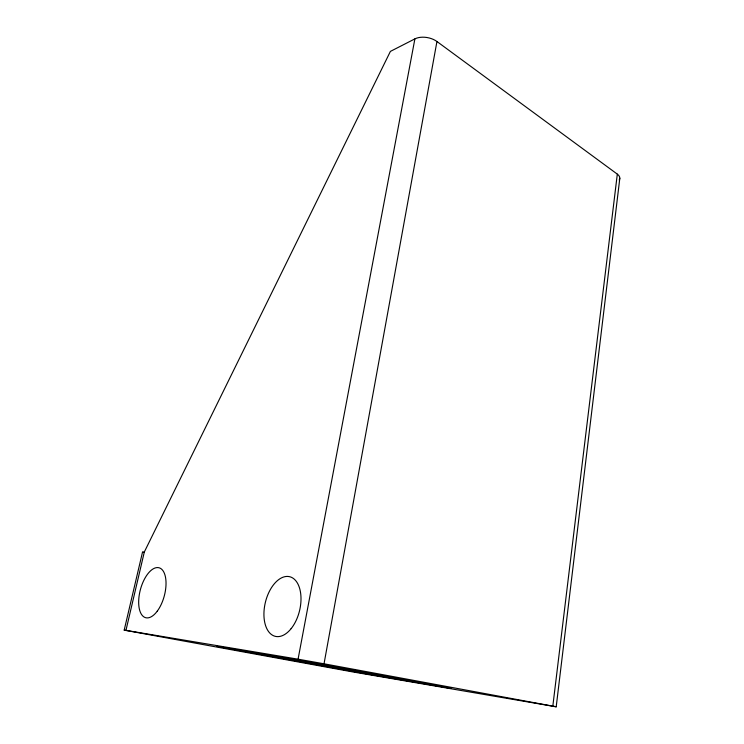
<?xml version="1.0" encoding="UTF-8"?>
<svg xmlns="http://www.w3.org/2000/svg" width="744" height="744" viewBox="0 0 744 744"><rect width="100%" height="100%" fill="white"/><g stroke="black" fill="none" stroke-linecap="round" stroke-linejoin="round"><path stroke-width="1.12" d="M619.808 178.328L556.205 706.8L552.82 706.14L617.315 174.133L436.942 41.506A15.615 9.3 11.1 0 0 414.892 38.883L390.395 51.401L144.327 551.974L125.95 630.382L124.192 630.121L142.495 552.215M354.897 671.758L355.288 669.479M552.82 706.14L324.031 663.797L436.942 41.506M125.95 630.382L298.065 659.184L414.892 38.883M556.205 706.8L353.195 672.009L124.192 630.121M298.065 659.184L324.031 663.797M142.653 552.401A14.666 1.153 10.9 0 1 144.327 551.974M617.315 174.133A13.476 6.556 3.9 0 1 619.213 179.992M451.524 688.423L365.276 673.636L216.625 646.304L300.176 660.505L451.524 688.423M157.282 611.122A25.854 12.36 -75 0 0 160.946 568.658A25.854 12.36 -75 0 0 138.83 598.464A25.854 12.36 -75 0 0 157.282 611.122M291.146 628.624A30.681 17.596 -76.5 0 0 292.327 577.772A30.681 17.596 -76.5 0 0 263.934 613.186A30.681 17.596 -76.5 0 0 291.146 628.624"/></g></svg>
